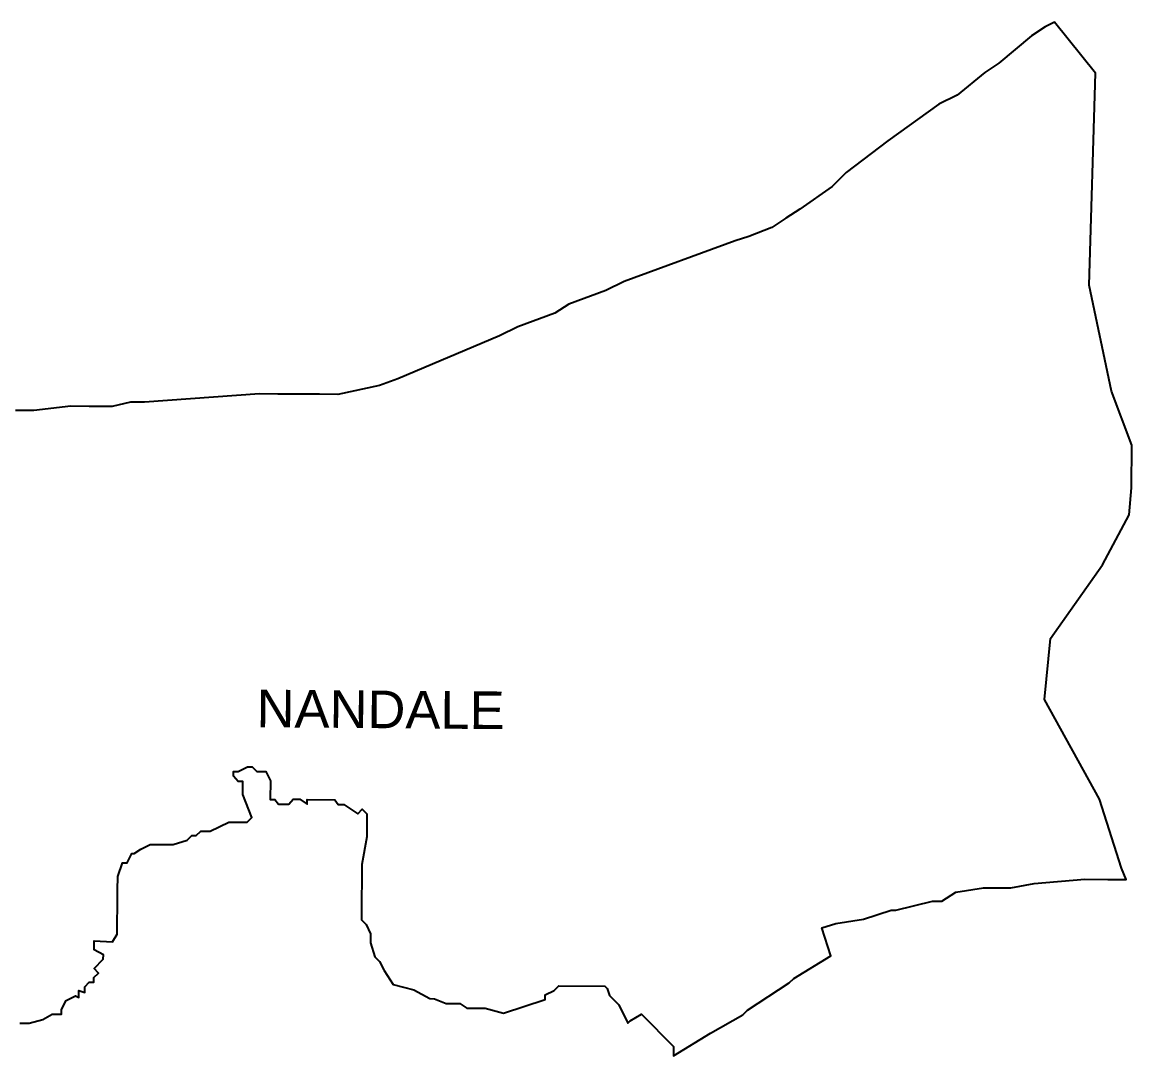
# Model space of a CAD drawing. Header units: metres. Extents: x 286502 to 291899, y 2022894 to 2025522.
# Drawn here: x 289201 to 291899, y 2023010 to 2025522 of the extents above; entities that cross this region are included whole.
import ezdxf

# ---------------------------------------------------------------- set-up
doc = ezdxf.new("R2010")
doc.units = ezdxf.units.M
doc.layers.add('VILLAGE BOUNDRY', color=10, linetype='Continuous')
doc.layers.add('VILLAGE NAME', color=250, linetype='Continuous')
doc.styles.get("Standard").update_dxf_attribs({"font": 'simplex.shx'})

msp = doc.modelspace()

# ---------------------------------------------------------------- linework, layer by layer
at = {"layer": 'VILLAGE BOUNDRY'}
msp.add_lwpolyline([(289195.2, 2023089.4), (289217.6, 2023089.2), (289251.3, 2023097.9), (289273.8, 2023111.2), (289296.1, 2023111), (289296.2, 2023122.2), (289307.6, 2023144.5), (289330.1, 2023155.6), (289338.5, 2023151.8), (289338.5, 2023169), (289352.7, 2023163.9), (289352.7, 2023177.8), (289363.9, 2023188.9), (289375.1, 2023188.8), (289375.2, 2023200), (289386.5, 2023211.1), (289375.4, 2023222.4), (289398, 2023244.6), (289398.1, 2023255.8), (289375.7, 2023267.2), (289375.9, 2023289.6), (289420.4, 2023286.7), (289432, 2023306), (289432.8, 2023401.2), (289432.9, 2023412.3), (289433.1, 2023445.9), (289444.6, 2023479.4), (289455.7, 2023479.4), (289467.1, 2023501.7), (289472.7, 2023501.6), (289489.6, 2023512.7), (289512.1, 2023523.7), (289568.1, 2023523.3), (289601.7, 2023534.2), (289613.1, 2023545.3), (289624.2, 2023545.2), (289635.5, 2023556.4), (289657.9, 2023556.2), (289702.9, 2023578.2), (289747.7, 2023577.9), (289758.9, 2023589), (289737, 2023645.2), (289737.3, 2023677), (289726.1, 2023677), (289714.9, 2023690.1), (289715, 2023701.3), (289726.2, 2023701.2), (289748.7, 2023712.3), (289759.9, 2023712.2), (289771, 2023700.9), (289793.4, 2023700.7), (289804.4, 2023678.2), (289804.1, 2023633.4), (289815.3, 2023633.4), (289823.8, 2023622), (289837.6, 2023622), (289848.8, 2023621.9), (289860.1, 2023634.1), (289875.8, 2023634.1), (289893.6, 2023621.6), (289893.7, 2023632.8), (289960.8, 2023632.2), (289969, 2023620.9), (289983.2, 2023620.9), (290016.6, 2023598.2), (290027.9, 2023609.3), (290038.9, 2023598), (290038.5, 2023542.1), (290026.8, 2023475), (290025.9, 2023351.8), (290025.8, 2023340.6), (290036.9, 2023329.3), (290047.9, 2023306.8), (290047.8, 2023284.4), (290058.7, 2023250.8), (290069.8, 2023239.5), (290080.8, 2023217), (290103, 2023183.2), (290153.2, 2023170.4), (290192.3, 2023148.9), (290203.5, 2023148.8), (290231.4, 2023137.2), (290265, 2023137.2), (290281.7, 2023125.9), (290326.5, 2023125.5), (290371.2, 2023114), (290472.2, 2023146.8), (290472.3, 2023158), (290494.8, 2023169), (290506.1, 2023180.1), (290618, 2023179.3), (290623.6, 2023173.6), (290629.1, 2023156.8), (290651.3, 2023134.2), (290673.3, 2023089.3), (290679, 2023094.8), (290707.1, 2023111.4), (290784.9, 2023032.4), (290784.7, 2023010), (290874.7, 2023065.3), (290953.4, 2023109.5), (290964.7, 2023120.6), (291066, 2023187), (291077.3, 2023198.1), (291167.3, 2023253.4), (291145.4, 2023320.8), (291179.1, 2023331.7), (291246.4, 2023342.4), (291313.7, 2023364.3), (291325, 2023364.2), (291414.7, 2023385.9), (291437.1, 2023385.8), (291470.8, 2023407.6), (291538.1, 2023418.6), (291560.5, 2023418.4), (291571.7, 2023418.3), (291605.3, 2023418.1), (291661.4, 2023428.8), (291784.6, 2023439), (291840.6, 2023438.6), (291885.4, 2023438.3), (291874.4, 2023466.4), (291820.5, 2023633.7), (291687.2, 2023876.5), (291701.7, 2024024.4), (291828.1, 2024203.6), (291893.1, 2024325.2), (291898, 2024390.9), (291899.1, 2024494.1), (291849.7, 2024625.5), (291795.7, 2024883.5), (291810.9, 2025398.5), (291711.1, 2025522.5), (291688.6, 2025511.4), (291654.8, 2025489.3), (291575.9, 2025422.7), (291542.1, 2025400.6), (291474.5, 2025345.1), (291429.6, 2025323.1), (291305.7, 2025234.4), (291204.3, 2025156.8), (291170.5, 2025123.5), (291091.7, 2025068.1), (291057.9, 2025046), (291024.1, 2025023.8), (290968, 2025001.9), (290934.3, 2024990.9), (290664.8, 2024892.2), (290619.8, 2024870.2), (290530, 2024837.3), (290496.2, 2024815.1), (290406.4, 2024782.2), (290361.5, 2024760.2), (290114.3, 2024655.7), (290069.4, 2024639.2), (289968.4, 2024617.6), (289923.6, 2024618), (289822.8, 2024618.7), (289778.1, 2024619.1), (289498, 2024598.8), (289464.3, 2024599.1), (289419.5, 2024588.2), (289363.5, 2024588.7), (289318.7, 2024589), (289229.1, 2024578.5), (289184.2, 2024578.8)], dxfattribs=at)

# ---------------------------------------------------------------- texts
at = {"layer": 'VILLAGE NAME', "insert": (289771.2, 2023900.2), "char_height": 91.425, "attachment_point": 1, "rotation": 359.5442}
msp.add_mtext_dynamic_manual_height_columns('{\\fArial|b0|i0|c0|p34;NANDALE}', width=661.323, gutter_width=457.1, heights=[0], dxfattribs=at)

doc.saveas('drawing.dxf')
